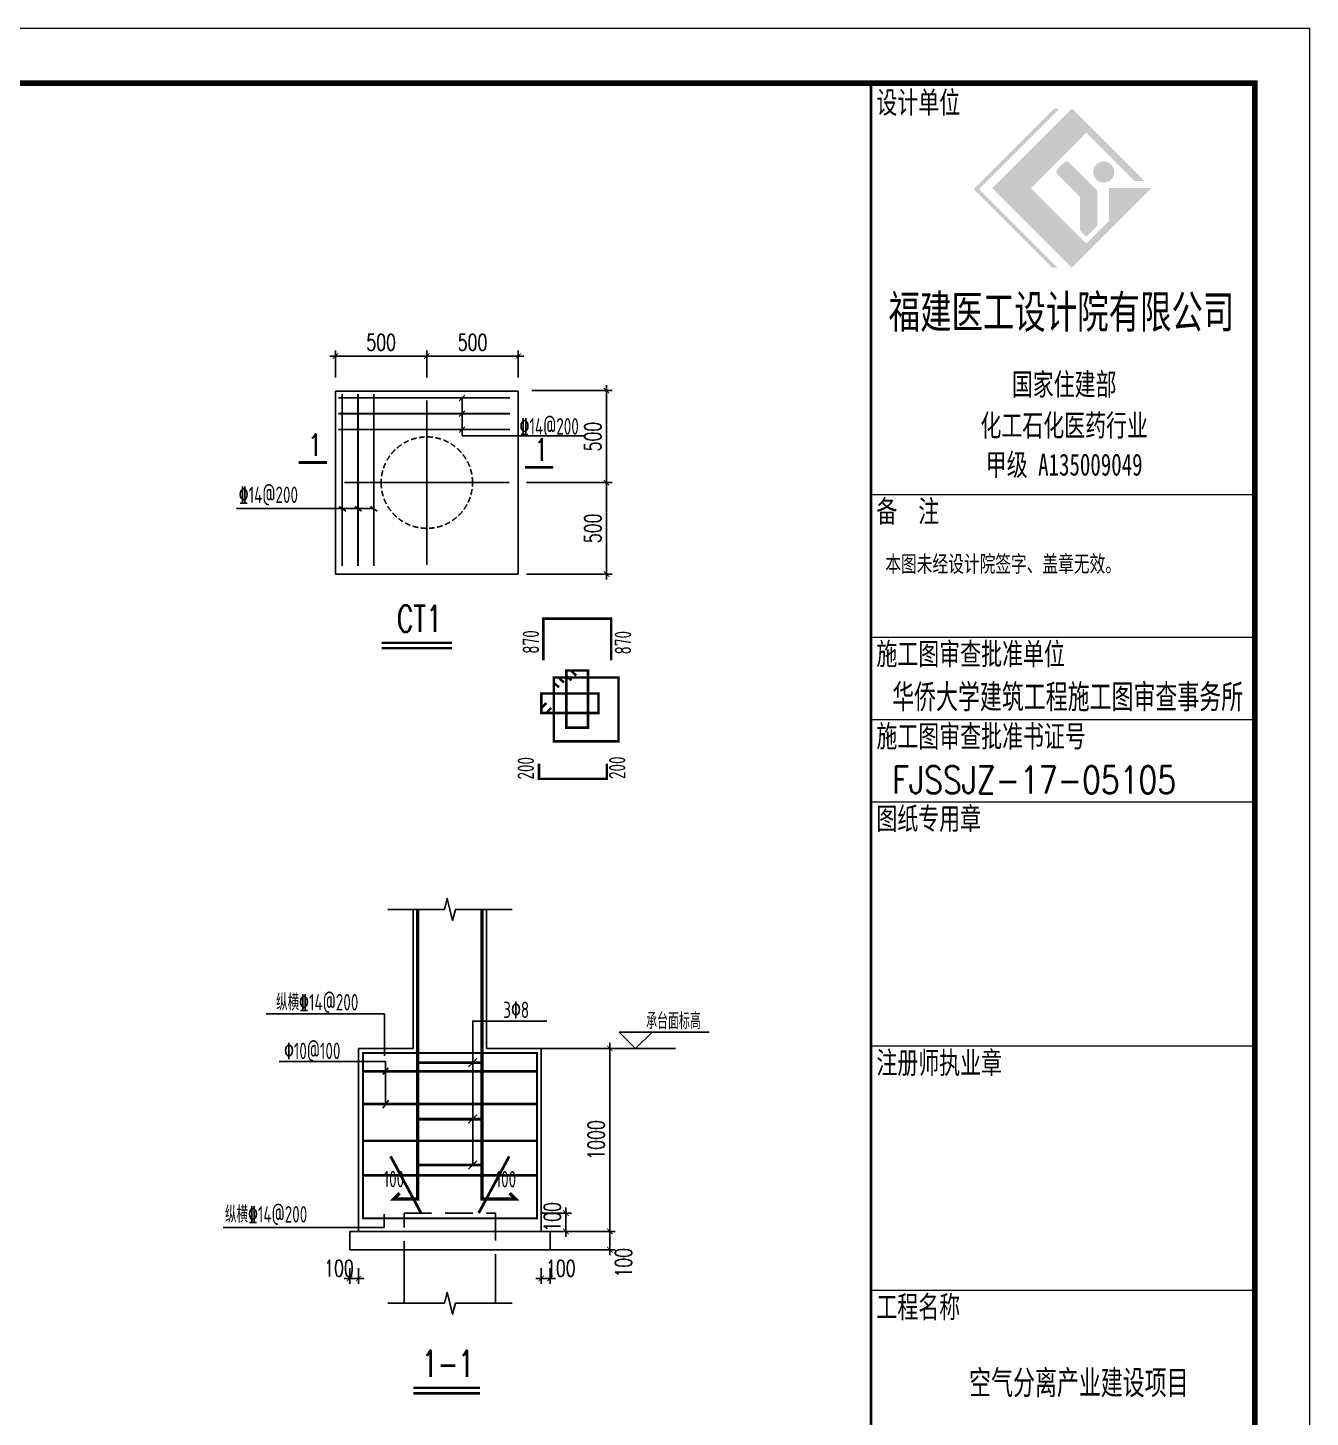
# Model space of a CAD drawing. Extents: x 959592 to 1105020, y -295412 to 379724.
# Drawn here: x 1004002 to 1027385, y 141287 to 166608 of the extents above; entities that cross this region are included whole.
import ezdxf
from ezdxf.enums import TextEntityAlignment as Align

# ---------------------------------------------------------------- set-up
doc = ezdxf.new("R2010")
doc.units = 0
doc.header["$LTSCALE"] = 1000
doc.header["$MEASUREMENT"] = 0
doc.linetypes.add('DASH', pattern=[0.35, 0.25, -0.1])
doc.linetypes.add('DASHED', pattern=[0.75, 0.5, -0.25])
doc.layers.get('0').update_dxf_attribs({"linetype": 'CONTINUOUS'})
doc.layers.get('Defpoints').update_dxf_attribs({"linetype": 'CONTINUOUS', "lineweight": 5})
for name, color, linetype in [('6', 1, 'CONTINUOUS'), ('ADIM', 3, 'CONTINUOUS'), ('AXIS', 3, 'CONTINUOUS'), ('BASE', 7, 'CONTINUOUS'), ('COLU', 7, 'CONTINUOUS'), ('DIMENSION', 3, 'CONTINUOUS'), ('PILE_DASH', 9, 'DASHED'), ('PILE_DE', 7, 'CONTINUOUS'), ('PILE_DE_DASH', 9, 'DASHED'), ('REIN', 1, 'CONTINUOUS'), ('TEXT', 7, 'CONTINUOUS'), ('THICK', 6, 'CONTINUOUS'), ('THIN', 7, 'CONTINUOUS')]:
    doc.layers.add(name, color=color, linetype=linetype)
for name, color, linetype, lineweight in [('DIM', 3, 'CONTINUOUS', 5), ('FRAME', 3, 'CONTINUOUS', 5), ('PUB_TEXT', 7, 'CONTINUOUS', 5)]:
    doc.layers.add(name, color=color, linetype=linetype, lineweight=lineweight)
doc.styles.add('_HZTXT', font='TXT', dxfattribs={"width": 0.8, "bigfont": 'HZTXT'})
doc.styles.add('DXFS', font='txt.shx', dxfattribs={"width": 0.65, "bigfont": 'dxfs.shx'})
doc.styles.add('FRAME', font='simhei.ttf', dxfattribs={"width": 0.7})
doc.styles.add('HT', font='txt.shx', dxfattribs={"bigfont": 'dxfs.shx'})
doc.styles.add('TSSD_Dimension', font='TXT.shx', dxfattribs={"width": 0.7, "bigfont": 'hztxt.shx'})
doc.styles.add('TSSD_LABEL', font='tssdeng.shx', dxfattribs={"width": 0.7, "bigfont": 'tssdchn.shx'})
doc.styles.add('TSSD_REIN', font='Tssdeng.shx', dxfattribs={"width": 0.7, "bigfont": 'hztxt.shx'})
doc.styles.add('黑体', font='simhei.ttf', dxfattribs={"width": 0.7})
doc.dimstyles.new('TSSD_100_100', dxfattribs={"dimtxt": 300, "dimasz": 100, "dimexe": 100, "dimexo": 250, "dimgap": 100, "dimtad": 1, "dimdec": 0, "dimzin": 0, "dimdsep": 46, "dimtxsty": 'TSSD_Dimension', "dimblk": 'ARCHTICK', "dimcen": 0, "dimdle": 100, "dimclrt": 3, "dimadec": 0, "dimazin": 0, "dimtfac": 1, "dimtdec": 0, "dimtix": 1, "dimtmove": 2, "dimatfit": 3, "dimfxl": 1, "dimtolj": 1, "dimtzin": 0, "dimarcsym": 0})
doc.dimstyles.new('TSSD_30_100', dxfattribs={"dimtxt": 300, "dimasz": 100, "dimexe": 100, "dimexo": 250, "dimgap": 100, "dimtad": 1, "dimdec": 0, "dimlfac": 0.3, "dimzin": 0, "dimdsep": 46, "dimtxsty": 'TSSD_Dimension', "dimblk": 'ARCHTICK', "dimcen": 0, "dimdle": 100, "dimclrt": 7, "dimadec": 0, "dimazin": 0, "dimtfac": 1, "dimtdec": 0, "dimtix": 1, "dimtmove": 2, "dimatfit": 3, "dimfxl": 1, "dimtolj": 1, "dimtzin": 0, "dimarcsym": 0})

# ---------------------------------------------------------------- blocks, each defined once
blk = doc.blocks.new('_ARCHTICK')
at = {"color": 0, "linetype": 'ByBlock', "const_width": 0.15}
blk.add_lwpolyline([(-0.5, -0.5), (0.5, 0.5)], dxfattribs=at)
blk = doc.blocks.new('*D9')
at = {"layer": 'ADIM', "color": 0, "lineweight": -2, "transparency": 16777216}
for p, q in [((160811.037055, 33995.678983), (160811.037055, 33707.555119)), ((160971.037055, 33995.678983), (160971.037055, 33707.555119)), ((160811.037055, 33807.555119), (160711.037055, 33807.555119)), ((160971.037055, 33807.555119), (160811.037055, 33807.555119)), ((160971.037055, 33807.555119), (161071.037055, 33807.555119))]:
    blk.add_line(p, q, dxfattribs=at)
at = {"layer": 'Defpoints', "color": 0, "transparency": 16777216}
for p in [(160811.037055, 34245.678983), (160971.037055, 34245.678983), (160811.037055, 33807.555119)]:
    blk.add_point(p, dxfattribs=at)
at = {"layer": 'ADIM', "color": 0, "lineweight": -2, "transparency": 16777216, "xscale": 100, "yscale": 100, "zscale": 100}
blk.add_blockref('_ARCHTICK', (160811.037055, 33807.555119), dxfattribs=at)
at = {"layer": 'ADIM', "color": 0, "lineweight": -2, "transparency": 16777216, "xscale": 100, "yscale": 100, "zscale": 100, "rotation": 180}
blk.add_blockref('_ARCHTICK', (160971.037055, 33807.555119), dxfattribs=at)
at = {"layer": 'ADIM', "color": 3, "transparency": 16777216, "insert": (161166.799243, 33993.955119), "char_height": 300, "attachment_point": 5, "style": 'TSSD_Dimension'}
blk.add_mtext('\\A1;100', dxfattribs=at)
blk = doc.blocks.new('_reinbk')
blk.add_line((0, 0), (0, 0))
blk = doc.blocks.new('*D10')
at = {"layer": 'Defpoints', "color": 0, "transparency": 16777216}
for p in [(160561.037055, 34665.389634), (162061.037055, 34665.389634), (160561.037055, 34332.056301)]:
    blk.add_point(p, dxfattribs=at)
at = {"layer": 'DIM', "color": 0, "lineweight": -2, "transparency": 16777216}
for p, q in [((162061.037055, 34232.056301), (162061.037055, 34765.389634)), ((160811.037055, 34665.389634), (162161.037055, 34665.389634)), ((160811.037055, 34332.056301), (162161.037055, 34332.056301))]:
    blk.add_line(p, q, dxfattribs=at)
at = {"layer": 'DIM', "color": 0, "lineweight": -2, "transparency": 16777216, "xscale": 100, "yscale": 100, "zscale": 100}
for p, rotation in [((162061.037055, 34665.389634), 90), ((162061.037055, 34332.056301), 270)]:
    blk.add_blockref('_ARCHTICK', p, dxfattribs=dict(at, rotation=rotation))
at = {"layer": 'DIM', "color": 7, "transparency": 16777216, "insert": (162311.037055, 34093.419937), "char_height": 300, "attachment_point": 5, "rotation": 90, "style": 'TSSD_Dimension'}
blk.add_mtext('\\A1;100', dxfattribs=at)
blk = doc.blocks.new('*D11')
at = {"layer": 'Defpoints', "color": 0, "transparency": 16777216}
for p in [(160561.037055, 37998.722968), (162061.037055, 37998.722968), (160561.037055, 34665.389634)]:
    blk.add_point(p, dxfattribs=at)
at = {"layer": 'DIM', "color": 0, "lineweight": -2, "transparency": 16777216}
for p, q in [((160811.037055, 37998.722968), (162161.037055, 37998.722968)), ((162061.037055, 34565.389634), (162061.037055, 38098.722968)), ((160811.037055, 34665.389634), (162161.037055, 34665.389634))]:
    blk.add_line(p, q, dxfattribs=at)
at = {"layer": 'DIM', "color": 0, "lineweight": -2, "transparency": 16777216, "xscale": 100, "yscale": 100, "zscale": 100}
for p, rotation in [((162061.037055, 37998.722968), 90), ((162061.037055, 34665.389634), 270)]:
    blk.add_blockref('_ARCHTICK', p, dxfattribs=dict(at, rotation=rotation))
at = {"layer": 'DIM', "color": 7, "transparency": 16777216, "insert": (161811.037055, 36332.056301), "char_height": 300, "attachment_point": 5, "rotation": 90, "style": 'TSSD_Dimension'}
blk.add_mtext('\\A1;1000', dxfattribs=at)
blk = doc.blocks.new('*D12')
at = {"layer": 'Defpoints', "color": 0, "transparency": 16777216}
for p in [(160561.037055, 34998.722968), (161261.037055, 34998.722968), (160561.037055, 34665.389634)]:
    blk.add_point(p, dxfattribs=at)
at = {"layer": 'DIM', "color": 0, "lineweight": -2, "transparency": 16777216}
for p, q in [((160811.037055, 34998.722968), (161361.037055, 34998.722968)), ((161261.037055, 34565.389634), (161261.037055, 35098.722968)), ((160811.037055, 34665.389634), (161361.037055, 34665.389634))]:
    blk.add_line(p, q, dxfattribs=at)
at = {"layer": 'DIM', "color": 0, "lineweight": -2, "transparency": 16777216, "xscale": 100, "yscale": 100, "zscale": 100}
for p, rotation in [((161261.037055, 34998.722968), 90), ((161261.037055, 34665.389634), 270)]:
    blk.add_blockref('_ARCHTICK', p, dxfattribs=dict(at, rotation=rotation))
at = {"layer": 'DIM', "color": 7, "transparency": 16777216, "insert": (161011.037055, 34929.295613), "char_height": 300, "attachment_point": 5, "rotation": 90, "style": 'TSSD_Dimension'}
blk.add_mtext('\\A1;100', dxfattribs=at)
blk = doc.blocks.new('*D13')
at = {"layer": 'ADIM', "color": 0, "lineweight": -2, "transparency": 16777216}
for p, q in [((157318.037055, 33995.678983), (157318.037055, 33707.555119)), ((157478.037055, 33995.678983), (157478.037055, 33707.555119)), ((157318.037055, 33807.555119), (157218.037055, 33807.555119)), ((157318.037055, 33807.555119), (157478.037055, 33807.555119)), ((157478.037055, 33807.555119), (157578.037055, 33807.555119))]:
    blk.add_line(p, q, dxfattribs=at)
at = {"layer": 'Defpoints', "color": 0, "transparency": 16777216}
for p in [(157318.037055, 34245.678983), (157478.037055, 34245.678983), (157478.037055, 33807.555119)]:
    blk.add_point(p, dxfattribs=at)
at = {"layer": 'ADIM', "color": 0, "lineweight": -2, "transparency": 16777216, "xscale": 100, "yscale": 100, "zscale": 100}
blk.add_blockref('_ARCHTICK', (157318.037055, 33807.555119), dxfattribs=at)
at = {"layer": 'ADIM', "color": 0, "lineweight": -2, "transparency": 16777216, "xscale": 100, "yscale": 100, "zscale": 100, "rotation": 180}
blk.add_blockref('_ARCHTICK', (157478.037055, 33807.555119), dxfattribs=at)
at = {"layer": 'ADIM', "color": 3, "transparency": 16777216, "insert": (157122.274868, 33993.955119), "char_height": 300, "attachment_point": 5, "style": 'TSSD_Dimension'}
blk.add_mtext('\\A1;100', dxfattribs=at)
blk = doc.blocks.new('*D14')
at = {"layer": 'Defpoints', "color": 0, "transparency": 16777216}
for p in [(158724.363402, 50618.204203), (157057.863402, 49977.188374), (158724.363402, 49977.188374)]:
    blk.add_point(p, dxfattribs=at)
at = {"layer": 'DIM', "color": 0, "lineweight": -2, "transparency": 16777216}
for p, q in [((157057.863402, 50227.188374), (157057.863402, 50718.204203)), ((158724.363402, 50227.188374), (158724.363402, 50718.204203)), ((156957.863402, 50618.204203), (158824.363402, 50618.204203))]:
    blk.add_line(p, q, dxfattribs=at)
at = {"layer": 'DIM', "color": 0, "lineweight": -2, "transparency": 16777216, "xscale": 100, "yscale": 100, "zscale": 100, "rotation": 180}
blk.add_blockref('_ARCHTICK', (157057.863402, 50618.204203), dxfattribs=at)
at = {"layer": 'DIM', "color": 0, "lineweight": -2, "transparency": 16777216, "xscale": 100, "yscale": 100, "zscale": 100}
blk.add_blockref('_ARCHTICK', (158724.363402, 50618.204203), dxfattribs=at)
at = {"layer": 'DIM', "color": 7, "transparency": 16777216, "insert": (157891.113402, 50868.204203), "char_height": 300, "attachment_point": 5, "style": 'TSSD_Dimension'}
blk.add_mtext('\\A1;500', dxfattribs=at)
blk = doc.blocks.new('*D15')
at = {"layer": 'Defpoints', "color": 0, "transparency": 16777216}
for p in [(160390.863402, 50618.204203), (158724.363402, 49977.188374), (160390.863402, 49977.188374)]:
    blk.add_point(p, dxfattribs=at)
at = {"layer": 'DIM', "color": 0, "lineweight": -2, "transparency": 16777216}
for p, q in [((158724.363402, 50227.188374), (158724.363402, 50718.204203)), ((160390.863402, 50227.188374), (160390.863402, 50718.204203)), ((158624.363402, 50618.204203), (160490.863402, 50618.204203))]:
    blk.add_line(p, q, dxfattribs=at)
at = {"layer": 'DIM', "color": 0, "lineweight": -2, "transparency": 16777216, "xscale": 100, "yscale": 100, "zscale": 100, "rotation": 180}
blk.add_blockref('_ARCHTICK', (158724.363402, 50618.204203), dxfattribs=at)
at = {"layer": 'DIM', "color": 0, "lineweight": -2, "transparency": 16777216, "xscale": 100, "yscale": 100, "zscale": 100}
blk.add_blockref('_ARCHTICK', (160390.863402, 50618.204203), dxfattribs=at)
at = {"layer": 'DIM', "color": 7, "transparency": 16777216, "insert": (159557.613402, 50868.204203), "char_height": 300, "attachment_point": 5, "style": 'TSSD_Dimension'}
blk.add_mtext('\\A1;500', dxfattribs=at)
blk = doc.blocks.new('*D16')
at = {"layer": 'Defpoints', "color": 0, "transparency": 16777216}
for p in [(160289.362004, 48310.688374), (162000.421603, 48310.688374), (160289.362004, 46644.188374)]:
    blk.add_point(p, dxfattribs=at)
at = {"layer": 'DIM', "color": 0, "lineweight": -2, "transparency": 16777216}
for p, q in [((162000.421603, 46544.188374), (162000.421603, 48410.688374)), ((160539.362004, 48310.688374), (162100.421603, 48310.688374)), ((160539.362004, 46644.188374), (162100.421603, 46644.188374))]:
    blk.add_line(p, q, dxfattribs=at)
at = {"layer": 'DIM', "color": 0, "lineweight": -2, "transparency": 16777216, "xscale": 100, "yscale": 100, "zscale": 100}
for p, rotation in [((162000.421603, 48310.688374), 90), ((162000.421603, 46644.188374), 270)]:
    blk.add_blockref('_ARCHTICK', p, dxfattribs=dict(at, rotation=rotation))
at = {"layer": 'DIM', "color": 7, "transparency": 16777216, "insert": (161750.421603, 47477.438374), "char_height": 300, "attachment_point": 5, "rotation": 90, "style": 'TSSD_Dimension'}
blk.add_mtext('\\A1;500', dxfattribs=at)
blk = doc.blocks.new('*D17')
at = {"layer": 'Defpoints', "color": 0, "transparency": 16777216}
for p in [(160390.863402, 49987.75298), (162000.421603, 49987.75298), (160289.362004, 48310.688374)]:
    blk.add_point(p, dxfattribs=at)
at = {"layer": 'DIM', "color": 0, "lineweight": -2, "transparency": 16777216}
for p, q in [((160640.863402, 49987.75298), (162100.421603, 49987.75298)), ((162000.421603, 48210.688374), (162000.421603, 50087.75298)), ((160539.362004, 48310.688374), (162100.421603, 48310.688374))]:
    blk.add_line(p, q, dxfattribs=at)
at = {"layer": 'DIM', "color": 0, "lineweight": -2, "transparency": 16777216, "xscale": 100, "yscale": 100, "zscale": 100}
for p, rotation in [((162000.421603, 49987.75298), 90), ((162000.421603, 48310.688374), 270)]:
    blk.add_blockref('_ARCHTICK', p, dxfattribs=dict(at, rotation=rotation))
at = {"layer": 'DIM', "color": 7, "transparency": 16777216, "insert": (161750.421603, 49149.220677), "char_height": 300, "attachment_point": 5, "rotation": 90, "style": 'TSSD_Dimension'}
blk.add_mtext('\\A1;500', dxfattribs=at)
blk = doc.blocks.new('*D293')
at = {"layer": 'Defpoints', "color": 0, "transparency": 16777216}
for p in [(1013114.94877, 144673.714988), (1014614.94877, 144673.714988), (1013114.94877, 144340.381654)]:
    blk.add_point(p, dxfattribs=at)
at = {"layer": 'DIM', "color": 0, "lineweight": -2, "transparency": 16777216}
for p, q in [((1013364.94877, 144673.714988), (1014714.94877, 144673.714988)), ((1014614.94877, 144240.381654), (1014614.94877, 144773.714988)), ((1013364.94877, 144340.381654), (1014714.94877, 144340.381654))]:
    blk.add_line(p, q, dxfattribs=at)
at = {"layer": 'DIM', "color": 0, "lineweight": -2, "transparency": 16777216, "xscale": 100, "yscale": 100, "zscale": 100}
for p, rotation in [((1014614.94877, 144673.714988), 90), ((1014614.94877, 144340.381654), 270)]:
    blk.add_blockref('_ARCHTICK', p, dxfattribs=dict(at, rotation=rotation))
at = {"layer": 'DIM', "color": 7, "transparency": 16777216, "insert": (1014864.94877, 144101.745291), "char_height": 300, "attachment_point": 5, "rotation": 90, "style": 'TSSD_Dimension'}
blk.add_mtext('\\A1;100', dxfattribs=at)
blk = doc.blocks.new('*D294')
at = {"layer": 'Defpoints', "color": 0, "transparency": 16777216}
for p in [(1013114.94877, 148007.048321), (1014614.94877, 148007.048321), (1013114.94877, 144673.714988)]:
    blk.add_point(p, dxfattribs=at)
at = {"layer": 'DIM', "color": 0, "lineweight": -2, "transparency": 16777216}
for p, q in [((1013364.94877, 148007.048321), (1014714.94877, 148007.048321)), ((1014614.94877, 144573.714988), (1014614.94877, 148107.048321)), ((1013364.94877, 144673.714988), (1014714.94877, 144673.714988))]:
    blk.add_line(p, q, dxfattribs=at)
at = {"layer": 'DIM', "color": 0, "lineweight": -2, "transparency": 16777216, "xscale": 100, "yscale": 100, "zscale": 100}
for p, rotation in [((1014614.94877, 148007.048321), 90), ((1014614.94877, 144673.714988), 270)]:
    blk.add_blockref('_ARCHTICK', p, dxfattribs=dict(at, rotation=rotation))
at = {"layer": 'DIM', "color": 7, "transparency": 16777216, "insert": (1014364.94877, 146340.381654), "char_height": 300, "attachment_point": 5, "rotation": 90, "style": 'TSSD_Dimension'}
blk.add_mtext('\\A1;1000', dxfattribs=at)
blk = doc.blocks.new('*D295')
at = {"layer": 'Defpoints', "color": 0, "transparency": 16777216}
for p in [(1013114.94877, 145007.048321), (1013814.94877, 145007.048321), (1013114.94877, 144673.714988)]:
    blk.add_point(p, dxfattribs=at)
at = {"layer": 'DIM', "color": 0, "lineweight": -2, "transparency": 16777216}
for p, q in [((1013814.94877, 144573.714988), (1013814.94877, 145107.048321)), ((1013364.94877, 145007.048321), (1013914.94877, 145007.048321)), ((1013364.94877, 144673.714988), (1013914.94877, 144673.714988))]:
    blk.add_line(p, q, dxfattribs=at)
at = {"layer": 'DIM', "color": 0, "lineweight": -2, "transparency": 16777216, "xscale": 100, "yscale": 100, "zscale": 100}
for p, rotation in [((1013814.94877, 145007.048321), 90), ((1013814.94877, 144673.714988), 270)]:
    blk.add_blockref('_ARCHTICK', p, dxfattribs=dict(at, rotation=rotation))
at = {"layer": 'DIM', "color": 7, "transparency": 16777216, "insert": (1013564.94877, 144937.620966), "char_height": 300, "attachment_point": 5, "rotation": 90, "style": 'TSSD_Dimension'}
blk.add_mtext('\\A1;100', dxfattribs=at)
blk = doc.blocks.new('*D296')
at = {"layer": 'Defpoints', "color": 0, "transparency": 16777216}
for p in [(1011278.275116, 160626.529557), (1009611.775116, 159985.513727), (1011278.275116, 159985.513727)]:
    blk.add_point(p, dxfattribs=at)
at = {"layer": 'DIM', "color": 0, "lineweight": -2, "transparency": 16777216}
for p, q in [((1009511.775116, 160626.529557), (1011378.275116, 160626.529557)), ((1009611.775116, 160235.513727), (1009611.775116, 160726.529557)), ((1011278.275116, 160235.513727), (1011278.275116, 160726.529557))]:
    blk.add_line(p, q, dxfattribs=at)
at = {"layer": 'DIM', "color": 0, "lineweight": -2, "transparency": 16777216, "xscale": 100, "yscale": 100, "zscale": 100, "rotation": 180}
blk.add_blockref('_ARCHTICK', (1009611.775116, 160626.529557), dxfattribs=at)
at = {"layer": 'DIM', "color": 0, "lineweight": -2, "transparency": 16777216, "xscale": 100, "yscale": 100, "zscale": 100}
blk.add_blockref('_ARCHTICK', (1011278.275116, 160626.529557), dxfattribs=at)
at = {"layer": 'DIM', "color": 7, "transparency": 16777216, "insert": (1010445.025116, 160876.529557), "char_height": 300, "attachment_point": 5, "style": 'TSSD_Dimension'}
blk.add_mtext('\\A1;500', dxfattribs=at)
blk = doc.blocks.new('*D297')
at = {"layer": 'Defpoints', "color": 0, "transparency": 16777216}
for p in [(1012944.775116, 160626.529557), (1011278.275116, 159985.513727), (1012944.775116, 159985.513727)]:
    blk.add_point(p, dxfattribs=at)
at = {"layer": 'DIM', "color": 0, "lineweight": -2, "transparency": 16777216}
for p, q in [((1011178.275116, 160626.529557), (1013044.775116, 160626.529557)), ((1011278.275116, 160235.513727), (1011278.275116, 160726.529557)), ((1012944.775116, 160235.513727), (1012944.775116, 160726.529557))]:
    blk.add_line(p, q, dxfattribs=at)
at = {"layer": 'DIM', "color": 0, "lineweight": -2, "transparency": 16777216, "xscale": 100, "yscale": 100, "zscale": 100, "rotation": 180}
blk.add_blockref('_ARCHTICK', (1011278.275116, 160626.529557), dxfattribs=at)
at = {"layer": 'DIM', "color": 0, "lineweight": -2, "transparency": 16777216, "xscale": 100, "yscale": 100, "zscale": 100}
blk.add_blockref('_ARCHTICK', (1012944.775116, 160626.529557), dxfattribs=at)
at = {"layer": 'DIM', "color": 7, "transparency": 16777216, "insert": (1012111.525116, 160876.529557), "char_height": 300, "attachment_point": 5, "style": 'TSSD_Dimension'}
blk.add_mtext('\\A1;500', dxfattribs=at)
blk = doc.blocks.new('*D298')
at = {"layer": 'Defpoints', "color": 0, "transparency": 16777216}
for p in [(1012843.273719, 158319.013727), (1014554.333317, 158319.013727), (1012843.273719, 156652.513727)]:
    blk.add_point(p, dxfattribs=at)
at = {"layer": 'DIM', "color": 0, "lineweight": -2, "transparency": 16777216}
for p, q in [((1013093.273719, 158319.013727), (1014654.333317, 158319.013727)), ((1014554.333317, 156552.513727), (1014554.333317, 158419.013727)), ((1013093.273719, 156652.513727), (1014654.333317, 156652.513727))]:
    blk.add_line(p, q, dxfattribs=at)
at = {"layer": 'DIM', "color": 0, "lineweight": -2, "transparency": 16777216, "xscale": 100, "yscale": 100, "zscale": 100}
for p, rotation in [((1014554.333317, 158319.013727), 90), ((1014554.333317, 156652.513727), 270)]:
    blk.add_blockref('_ARCHTICK', p, dxfattribs=dict(at, rotation=rotation))
at = {"layer": 'DIM', "color": 7, "transparency": 16777216, "insert": (1014304.333317, 157485.763727), "char_height": 300, "attachment_point": 5, "rotation": 90, "style": 'TSSD_Dimension'}
blk.add_mtext('\\A1;500', dxfattribs=at)
blk = doc.blocks.new('*D299')
at = {"layer": 'Defpoints', "color": 0, "transparency": 16777216}
for p in [(1012944.775116, 159996.078334), (1014554.333317, 159996.078334), (1012843.273719, 158319.013727)]:
    blk.add_point(p, dxfattribs=at)
at = {"layer": 'DIM', "color": 0, "lineweight": -2, "transparency": 16777216}
for p, q in [((1014554.333317, 158219.013727), (1014554.333317, 160096.078334)), ((1013194.775116, 159996.078334), (1014654.333317, 159996.078334)), ((1013093.273719, 158319.013727), (1014654.333317, 158319.013727))]:
    blk.add_line(p, q, dxfattribs=at)
at = {"layer": 'DIM', "color": 0, "lineweight": -2, "transparency": 16777216, "xscale": 100, "yscale": 100, "zscale": 100}
for p, rotation in [((1014554.333317, 159996.078334), 90), ((1014554.333317, 158319.013727), 270)]:
    blk.add_blockref('_ARCHTICK', p, dxfattribs=dict(at, rotation=rotation))
at = {"layer": 'DIM', "color": 7, "transparency": 16777216, "insert": (1014304.333317, 159157.54603), "char_height": 300, "attachment_point": 5, "rotation": 90, "style": 'TSSD_Dimension'}
blk.add_mtext('\\A1;500', dxfattribs=at)
blk = doc.blocks.new('*D121')
at = {"layer": 'Defpoints', "color": 0, "transparency": 16777216}
for p in [(1013114.94877, 144673.714988), (1014614.94877, 144673.714988), (1013114.94877, 144340.381654)]:
    blk.add_point(p, dxfattribs=at)
at = {"layer": 'DIM', "color": 0, "lineweight": -2, "transparency": 16777216}
for p, q in [((1013364.94877, 144673.714988), (1014714.94877, 144673.714988)), ((1014614.94877, 144240.381654), (1014614.94877, 144773.714988)), ((1013364.94877, 144340.381654), (1014714.94877, 144340.381654))]:
    blk.add_line(p, q, dxfattribs=at)
at = {"layer": 'DIM', "color": 0, "lineweight": -2, "transparency": 16777216, "xscale": 100, "yscale": 100, "zscale": 100}
for p, rotation in [((1014614.94877, 144673.714988), 90), ((1014614.94877, 144340.381654), 270)]:
    blk.add_blockref('_ARCHTICK', p, dxfattribs=dict(at, rotation=rotation))
at = {"layer": 'DIM', "color": 7, "transparency": 16777216, "insert": (1014864.94877, 144101.745291), "char_height": 300, "attachment_point": 5, "rotation": 90, "style": 'TSSD_Dimension'}
blk.add_mtext('\\A1;100', dxfattribs=at)
blk = doc.blocks.new('*D122')
at = {"layer": 'Defpoints', "color": 0, "transparency": 16777216}
for p in [(1013114.94877, 148007.048321), (1014614.94877, 148007.048321), (1013114.94877, 144673.714988)]:
    blk.add_point(p, dxfattribs=at)
at = {"layer": 'DIM', "color": 0, "lineweight": -2, "transparency": 16777216}
for p, q in [((1013364.94877, 148007.048321), (1014714.94877, 148007.048321)), ((1014614.94877, 144573.714988), (1014614.94877, 148107.048321)), ((1013364.94877, 144673.714988), (1014714.94877, 144673.714988))]:
    blk.add_line(p, q, dxfattribs=at)
at = {"layer": 'DIM', "color": 0, "lineweight": -2, "transparency": 16777216, "xscale": 100, "yscale": 100, "zscale": 100}
for p, rotation in [((1014614.94877, 148007.048321), 90), ((1014614.94877, 144673.714988), 270)]:
    blk.add_blockref('_ARCHTICK', p, dxfattribs=dict(at, rotation=rotation))
at = {"layer": 'DIM', "color": 7, "transparency": 16777216, "insert": (1014364.94877, 146340.381654), "char_height": 300, "attachment_point": 5, "rotation": 90, "style": 'TSSD_Dimension'}
blk.add_mtext('\\A1;1000', dxfattribs=at)
blk = doc.blocks.new('*D123')
at = {"layer": 'Defpoints', "color": 0, "transparency": 16777216}
for p in [(1013114.94877, 145007.048321), (1013814.94877, 145007.048321), (1013114.94877, 144673.714988)]:
    blk.add_point(p, dxfattribs=at)
at = {"layer": 'DIM', "color": 0, "lineweight": -2, "transparency": 16777216}
for p, q in [((1013814.94877, 144573.714988), (1013814.94877, 145107.048321)), ((1013364.94877, 145007.048321), (1013914.94877, 145007.048321)), ((1013364.94877, 144673.714988), (1013914.94877, 144673.714988))]:
    blk.add_line(p, q, dxfattribs=at)
at = {"layer": 'DIM', "color": 0, "lineweight": -2, "transparency": 16777216, "xscale": 100, "yscale": 100, "zscale": 100}
for p, rotation in [((1013814.94877, 145007.048321), 90), ((1013814.94877, 144673.714988), 270)]:
    blk.add_blockref('_ARCHTICK', p, dxfattribs=dict(at, rotation=rotation))
at = {"layer": 'DIM', "color": 7, "transparency": 16777216, "insert": (1013564.94877, 144937.620966), "char_height": 300, "attachment_point": 5, "rotation": 90, "style": 'TSSD_Dimension'}
blk.add_mtext('\\A1;100', dxfattribs=at)
blk = doc.blocks.new('*D124')
at = {"layer": 'Defpoints', "color": 0, "transparency": 16777216}
for p in [(1011278.275116, 160626.529557), (1009611.775116, 159985.513727), (1011278.275116, 159985.513727)]:
    blk.add_point(p, dxfattribs=at)
at = {"layer": 'DIM', "color": 0, "lineweight": -2, "transparency": 16777216}
for p, q in [((1009511.775116, 160626.529557), (1011378.275116, 160626.529557)), ((1009611.775116, 160235.513727), (1009611.775116, 160726.529557)), ((1011278.275116, 160235.513727), (1011278.275116, 160726.529557))]:
    blk.add_line(p, q, dxfattribs=at)
at = {"layer": 'DIM', "color": 0, "lineweight": -2, "transparency": 16777216, "xscale": 100, "yscale": 100, "zscale": 100, "rotation": 180}
blk.add_blockref('_ARCHTICK', (1009611.775116, 160626.529557), dxfattribs=at)
at = {"layer": 'DIM', "color": 0, "lineweight": -2, "transparency": 16777216, "xscale": 100, "yscale": 100, "zscale": 100}
blk.add_blockref('_ARCHTICK', (1011278.275116, 160626.529557), dxfattribs=at)
at = {"layer": 'DIM', "color": 7, "transparency": 16777216, "insert": (1010445.025116, 160876.529557), "char_height": 300, "attachment_point": 5, "style": 'TSSD_Dimension'}
blk.add_mtext('\\A1;500', dxfattribs=at)
blk = doc.blocks.new('*D125')
at = {"layer": 'Defpoints', "color": 0, "transparency": 16777216}
for p in [(1012944.775116, 160626.529557), (1011278.275116, 159985.513727), (1012944.775116, 159985.513727)]:
    blk.add_point(p, dxfattribs=at)
at = {"layer": 'DIM', "color": 0, "lineweight": -2, "transparency": 16777216}
for p, q in [((1011178.275116, 160626.529557), (1013044.775116, 160626.529557)), ((1011278.275116, 160235.513727), (1011278.275116, 160726.529557)), ((1012944.775116, 160235.513727), (1012944.775116, 160726.529557))]:
    blk.add_line(p, q, dxfattribs=at)
at = {"layer": 'DIM', "color": 0, "lineweight": -2, "transparency": 16777216, "xscale": 100, "yscale": 100, "zscale": 100, "rotation": 180}
blk.add_blockref('_ARCHTICK', (1011278.275116, 160626.529557), dxfattribs=at)
at = {"layer": 'DIM', "color": 0, "lineweight": -2, "transparency": 16777216, "xscale": 100, "yscale": 100, "zscale": 100}
blk.add_blockref('_ARCHTICK', (1012944.775116, 160626.529557), dxfattribs=at)
at = {"layer": 'DIM', "color": 7, "transparency": 16777216, "insert": (1012111.525116, 160876.529557), "char_height": 300, "attachment_point": 5, "style": 'TSSD_Dimension'}
blk.add_mtext('\\A1;500', dxfattribs=at)
blk = doc.blocks.new('*D126')
at = {"layer": 'Defpoints', "color": 0, "transparency": 16777216}
for p in [(1012843.273719, 158319.013727), (1014554.333317, 158319.013727), (1012843.273719, 156652.513727)]:
    blk.add_point(p, dxfattribs=at)
at = {"layer": 'DIM', "color": 0, "lineweight": -2, "transparency": 16777216}
for p, q in [((1013093.273719, 158319.013727), (1014654.333317, 158319.013727)), ((1014554.333317, 156552.513727), (1014554.333317, 158419.013727)), ((1013093.273719, 156652.513727), (1014654.333317, 156652.513727))]:
    blk.add_line(p, q, dxfattribs=at)
at = {"layer": 'DIM', "color": 0, "lineweight": -2, "transparency": 16777216, "xscale": 100, "yscale": 100, "zscale": 100}
for p, rotation in [((1014554.333317, 158319.013727), 90), ((1014554.333317, 156652.513727), 270)]:
    blk.add_blockref('_ARCHTICK', p, dxfattribs=dict(at, rotation=rotation))
at = {"layer": 'DIM', "color": 7, "transparency": 16777216, "insert": (1014304.333317, 157485.763727), "char_height": 300, "attachment_point": 5, "rotation": 90, "style": 'TSSD_Dimension'}
blk.add_mtext('\\A1;500', dxfattribs=at)
blk = doc.blocks.new('*D127')
at = {"layer": 'Defpoints', "color": 0, "transparency": 16777216}
for p in [(1012944.775116, 159996.078334), (1014554.333317, 159996.078334), (1012843.273719, 158319.013727)]:
    blk.add_point(p, dxfattribs=at)
at = {"layer": 'DIM', "color": 0, "lineweight": -2, "transparency": 16777216}
for p, q in [((1014554.333317, 158219.013727), (1014554.333317, 160096.078334)), ((1013194.775116, 159996.078334), (1014654.333317, 159996.078334)), ((1013093.273719, 158319.013727), (1014654.333317, 158319.013727))]:
    blk.add_line(p, q, dxfattribs=at)
at = {"layer": 'DIM', "color": 0, "lineweight": -2, "transparency": 16777216, "xscale": 100, "yscale": 100, "zscale": 100}
for p, rotation in [((1014554.333317, 159996.078334), 90), ((1014554.333317, 158319.013727), 270)]:
    blk.add_blockref('_ARCHTICK', p, dxfattribs=dict(at, rotation=rotation))
at = {"layer": 'DIM', "color": 7, "transparency": 16777216, "insert": (1014304.333317, 159157.54603), "char_height": 300, "attachment_point": 5, "rotation": 90, "style": 'TSSD_Dimension'}
blk.add_mtext('\\A1;500', dxfattribs=at)
blk = doc.blocks.new('BW-43091906', base_point=(-152259, 7688))
at = {"layer": 'FRAME'}
h = blk.add_hatch(color=256, dxfattribs=at)
h.paths.add_polyline_path([(-97941, 46776), (-96933, 47785), (-96051, 46904), (-95871, 46904), (-97194, 48226), (-98644, 46776), (-97194, 45326), (-95744, 46776), (-96520, 46776), (-96520, 46180), (-96933, 45767)], flags=0)
edge = h.paths.add_edge_path(flags=0)
edge.add_arc((-97115, 46588), 69.1, 0, 45, ccw=False)
edge.add_line((-97046, 46588), (-97046, 46005))
edge.add_line((-97046, 46005), (-96929, 45888))
edge.add_line((-96929, 45888), (-96731, 46087))
edge.add_line((-96731, 46087), (-96731, 46698))
edge.add_arc((-96800, 46698), 69.1, 360, 405)
edge.add_line((-96751, 46746), (-97245, 47240))
edge.add_arc((-97293, 47191), 69.1, 45, 135)
edge.add_line((-97342, 47240), (-97457, 47125))
edge.add_arc((-97408, 47076), 69.1, 135, 225)
edge.add_line((-97457, 47028), (-97066, 46637))
edge = h.paths.add_edge_path(flags=0)
edge.add_arc((-96614, 47069), 192, 360, 540)
edge.add_arc((-96614, 47069), 192, 180, 360)
h.paths.add_polyline_path([(-97553, 45326), (-97455, 45326), (-98887, 46757), (-97418, 48226), (-97515, 48226), (-98984, 46757)], flags=0)
for p, q in [((-93859, 41188), (-100859, 41188)), ((-93859, 38588), (-100859, 38588)), ((-93859, 37088), (-100859, 37088)), ((-93859, 35588), (-100859, 35588)), ((-93859, 31138), (-100859, 31138)), ((-93859, 26688), (-100859, 26688))]:
    blk.add_line(p, q, dxfattribs=at)
for points, const_width in [([(-152259, 49688), (-152259, 7688), (-92859, 7688), (-92859, 49688)], 20), ([(-149759, 48688), (-149759, 8688), (-93859, 8688), (-93859, 48688)], 100)]:
    blk.add_lwpolyline(points, close=True, dxfattribs=dict(at, const_width=const_width))
at = {"layer": 'FRAME', "const_width": 50}
blk.add_lwpolyline([(-100859, 48688), (-100859, 8688)], dxfattribs=at)
at = {"layer": 'FRAME'}
for s, insert, char_height, width, attachment_point, style in [('设计单位', (-100759, 48538), 400, 2368.14, 1, 'FRAME'), ('福建医工设计院有限公司', (-97384, 44489), 600, 9859.32, 5, 'FRAME'), ('国家住建部', (-97335, 43179), 400, 2944.75, 5, 'FRAME'), ('化工石化医药行业', (-97335, 42430), 400, 4781.36, 5, 'FRAME'), ('甲级 A135009049', (-97335, 41715), 400, 4439.66, 5, 'FRAME'), ('备  注', (-100759, 41088), 400, 1758.31, 1, 'FRAME'), ('本图未经设计院签字、盖章无效。', (-100596, 39745), 300, 6524.24, 7, '黑体'), ('施工图审查批准单位', (-100759, 38488), 400, 5412.54, 1, 'FRAME'), ('施工图审查批准书证号', (-100759, 36988), 400, 6008.14, 1, 'FRAME'), ('图纸专用章', (-100759, 35488), 400, 2928.14, 1, 'FRAME'), ('注册师执业章', (-100759, 31038), 400, 3554.58, 1, 'FRAME'), ('工程名称', (-100759, 26588), 400, 2368.14, 1, 'FRAME')]:
    blk.add_mtext(s, dxfattribs=dict(at, insert=insert, char_height=char_height, width=width, attachment_point=attachment_point, style=style))
blk = doc.blocks.new('BW-43173463', base_point=(31168.899037, 16388.83329))
at = {"layer": 'PUB_TEXT', "style": '_HZTXT', "width": 0.8}
for s, p in [('华侨大学建筑工程施工图审查事务所', (29736.451232, 44143.183116)), ('FJSSJZ-17-05105', (29736.451232, 42643.183116)), ('空气分离产业建设项目', (31140.55258, 31643.183116))]:
    blk.add_text(s, height=500, dxfattribs=at).set_placement(p)
blk = doc.blocks.new('BW-10225678', base_point=(155012.459499, 31715.406101))
for p, q in [((159315.986416, 49803.071441), (159417.809793, 49904.894818)), ((159366.898104, 49161.276246), (159366.898104, 49854.788374)), ((159315.986416, 49515.071441), (159417.809793, 49616.894818)), ((159315.986416, 49227.071441), (159417.809793, 49328.894818)), ((159366.898104, 49161.276246), (161616.81861, 49161.276246)), ((157128.39495, 47877.535562), (157249.932269, 47793.268472)), ((157410.438216, 47877.535562), (157531.975535, 47793.268472)), ((157698.438216, 47877.535562), (157819.975535, 47793.268472)), ((155251.066236, 47837.442855), (157756.263402, 47837.442855)), ((157950.829404, 38632.946589), (155791.874332, 38632.946589)), ((157950.829404, 37867.811378), (157950.829404, 38632.946589)), ((157478.037055, 37998.722968), (157478.037055, 34665.389634)), ((157478.037055, 37998.722968), (158477.857055, 37998.722968)), ((159811.217055, 37998.722968), (160811.037055, 37998.722968)), ((160811.037055, 37998.722968), (160811.037055, 34665.389634)), ((157971.189956, 37760.446877), (156032.705562, 37760.446877)), ((157971.189956, 37760.446877), (157971.189956, 36986.712752)), ((158020.301743, 37646.650425), (157922.078169, 37525.393881)), ((158023.638966, 37056.447874), (157919.634918, 36912.096929)), ((157948.525156, 34980.350905), (157948.525156, 34737.840734)), ((157948.525156, 34737.840734), (155012.459499, 34737.840734)), ((157318.037055, 34665.389634), (160971.037055, 34665.389634)), ((157318.037055, 34665.389634), (157318.037055, 34332.056301)), ((160971.037055, 34665.389634), (160971.037055, 34332.056301)), ((157318.037055, 34332.056301), (160971.037055, 34332.056301))]:
    blk.add_line(p, q)
at = {"const_width": 45}
for points in [[(160847.917889, 45074.515245), (160847.917889, 45832.8507), (162084.546653, 45832.8507), (162084.546653, 45074.515245)], [(161356.463207, 44882.023629), (161448.764765, 44794.638258)], [(161033.323825, 44668.294583), (161135.341429, 44580.90907)], [(161130.483504, 44755.679955), (161222.785062, 44668.294583)], [(161259.303528, 44794.638258), (161361.321132, 44707.252744)], [(160815.312144, 44202.864856), (160902.697515, 44295.166414)], [(160902.697515, 44105.705177), (160990.083029, 44207.722781)], [(160768.856055, 43192.147268), (160768.856055, 42913.588873), (162005.484819, 42913.588873), (162005.484819, 43192.147268)], [(157572.515187, 37581.792657), (160720.241349, 37581.792657)], [(157572.515187, 36986.712752), (160720.241349, 36986.712752)], [(157572.515187, 36316.712752), (160720.241349, 36316.712752)], [(157572.515187, 35686.712752), (160720.241349, 35686.712752)]]:
    blk.add_lwpolyline(points, dxfattribs=at)
for points, const_width in [([(161266.625951, 44886.116483), (161266.625951, 43844.507003), (161662.747849, 43844.507003), (161662.747849, 44886.116483)], 45), ([(161040.646248, 44759.772808), (161040.646248, 43597.396993), (162218.227977, 43597.396993), (162218.227977, 44759.772808)], 45), ([(160811.219291, 44113.027599), (161852.82877, 44113.027599), (161852.82877, 44467.906632), (160811.219291, 44467.906632)], 45), ([(157558.037055, 34905.389634), (160731.037055, 34905.389634), (160731.037055, 37918.722968), (157558.037055, 37918.722968)], 36)]:
    blk.add_lwpolyline(points, close=True, dxfattribs=dict(const_width=const_width))
at = {"layer": '6', "const_width": 32.4}
for points in [[(157180.263402, 49926.788374), (157180.263402, 46794.188374)], [(157468.263402, 49926.788374), (157468.263402, 46794.188374)], [(157756.263402, 49926.788374), (157756.263402, 46794.188374)], [(157108.263402, 49854.788374), (160240.863402, 49854.788374)], [(157108.263402, 49566.788374), (160240.863402, 49566.788374)], [(157108.263402, 49278.788374), (160240.863402, 49278.788374)]]:
    blk.add_lwpolyline(points, dxfattribs=at)
at = {"layer": 'AXIS'}
for p, q in [((158724.363402, 49810.538374), (158724.363402, 46810.838374)), ((160224.213402, 48310.688374), (157224.513402, 48310.688374))]:
    blk.add_line(p, q, dxfattribs=at)
at = {"layer": 'BASE'}
for p, q in [((157057.863402, 49977.188374), (157057.863402, 46644.188374)), ((160390.863402, 49977.188374), (157057.863402, 49977.188374)), ((157057.863402, 46644.188374), (157891.113402, 46644.188374)), ((157057.863402, 46644.188374), (160390.863402, 46644.188374))]:
    blk.add_line(p, q, dxfattribs=at)
at = {"layer": 'COLU', "const_width": 1.6667}
blk.add_lwpolyline([(158057.683402, 48977.368374), (158057.683402, 47644.008374), (159391.043402, 47644.008374), (159391.043402, 48977.368374)], close=True, dxfattribs=at)
at = {"layer": 'PILE_DASH', "ltscale": 0.2}
blk.add_lwpolyline([(159557.613402, 48310.688374, 1), (157891.113402, 48310.688374, 1)], format="xyb", close=True, dxfattribs=at)
at = {"layer": 'PILE_DE'}
for p, q in [((158311.287055, 33355.389634), (158311.287055, 33985.389634)), ((159977.953722, 33985.389634), (159977.953722, 33355.389634))]:
    blk.add_line(p, q, dxfattribs=at)
at = {"layer": 'PILE_DE_DASH'}
for p, q in [((158311.287055, 33985.389634), (158311.287055, 34998.722968)), ((158311.287055, 34998.722968), (159977.953722, 34998.722968)), ((159977.953722, 34998.722968), (159977.953722, 33985.389634))]:
    blk.add_line(p, q, dxfattribs=at)
at = {"layer": 'REIN'}
for points, const_width in [([(158228.310113, 35359.788985), (158122.244096, 35253.722968), (158557.857055, 35253.722968), (158557.857055, 40534.075172)], 60), ([(160234.460558, 35359.788985), (160340.526575, 35253.722968), (159731.383722, 35253.722968), (159731.383722, 40534.075172)], 60), ([(158557.857055, 37740.861902), (159731.383722, 37740.861902)], 50), ([(158557.857055, 36710.103421), (159731.383722, 36710.103421)], 50), ([(158557.857055, 35875.003224), (159731.383722, 35875.003224)], 50)]:
    blk.add_lwpolyline(points, dxfattribs=dict(at, const_width=const_width))
at = {"layer": 'REIN', "linetype": 'DASH', "const_width": 50}
for points in [[(158619.783719, 34998.722968), (158063.169504, 36032.979205)], [(159669.457058, 34998.722968), (160226.071273, 36032.979205)]]:
    blk.add_lwpolyline(points, dxfattribs=at)
at = {"layer": 'TEXT'}
for p, q in [((160390.863402, 46644.188374), (160390.863402, 49977.188374)), ((158477.857055, 40534.075172), (158477.857055, 37998.722968)), ((159811.217055, 40534.075172), (159811.217055, 37998.722968)), ((159484.743331, 37663.725698), (159634.196556, 37814.335752)), ((159484.743331, 36636.810113), (159634.196556, 36787.420167)), ((159484.743331, 35799.698197), (159634.196556, 35950.308251))]:
    blk.add_line(p, q, dxfattribs=at)
at = {"layer": 'TEXT', "color": 6, "const_width": 44.999999}
for points in [[(159183.940174, 45392.93657), (157900.245829, 45392.93657)], [(159183.940174, 45292.93657), (157900.245829, 45292.93657)], [(159693.866257, 31815.406101), (158478.061938, 31815.406101)], [(159693.866257, 31715.406101), (158478.061938, 31715.406101)]]:
    blk.add_lwpolyline(points, dxfattribs=at)
at = {"layer": 'TEXT'}
blk.add_lwpolyline([(159561.287055, 35875.003224), (159561.287055, 37933.722968), (159561.287055, 38498.722968), (160912.788453, 38498.722968)], dxfattribs=at)
at = {"layer": 'THICK', "const_width": 50}
for points in [[(156384.722612, 48677.188374), (156903.508043, 48677.188374)], [(160513.056499, 48589.89625), (161031.84193, 48589.89625)]]:
    blk.add_lwpolyline(points, dxfattribs=at)
at = {"layer": 'THIN'}
for p, q in [((162231.215519, 38298.722968), (163869.677058, 38298.722968)), ((162531.215519, 37998.722968), (162231.215519, 38298.722968)), ((162531.215519, 37998.722968), (162831.215519, 38298.722968)), ((163261.037055, 37998.722968), (162161.037055, 37998.722968))]:
    blk.add_line(p, q, dxfattribs=at)
for points in [[(158011.287055, 40534.075172), (159044.620389, 40534.075172), (159094.620389, 40734.075172), (159194.620389, 40334.075172), (159244.620389, 40534.075172), (160277.953722, 40534.075172)], [(158011.287055, 33355.389634), (159044.620389, 33355.389634), (159094.620389, 33555.389634), (159194.620389, 33155.389634), (159244.620389, 33355.389634), (160277.953722, 33355.389634)]]:
    blk.add_lwpolyline(points, dxfattribs=at)
at = {"layer": 'TEXT', "xscale": 100, "yscale": 100, "zscale": 100, "rotation": 270}
blk.add_blockref('_reinbk', (159561.287055, 35698.722968), dxfattribs=at)
at = {"style": 'TSSD_REIN', "width": 0.7}
for s, p in [('870', (160771.360947, 45192.247598)), ('870', (162450.924051, 45179.069608)), ('200', (162344.937634, 42909.235864)), ('200', (160678.106073, 42899.235864))]:
    blk.add_text(s, height=300, rotation=90, dxfattribs=at).set_placement(p)
for s, p in [('纵横%%13214@200', (155975.911843, 38691.382985)), ('%%13010@100', (156119.324138, 37804.366712)), ('纵横%%13214@200', (155044.039589, 34826.187215))]:
    blk.add_text(s, height=300, dxfattribs=at).set_placement(p)
at = {"layer": 'PUB_TEXT', "linetype": 'Continuous', "style": 'DXFS', "width": 0.7}
for s, p in [('CT1', (158587.690174, 45592.93657)), ('1-1', (159109.573798, 32015.406101))]:
    blk.add_text(s, height=480, dxfattribs=at).set_placement(p, align=Align.CENTER)
at = {"layer": 'TEXT', "style": 'TSSD_REIN', "width": 0.7}
for p in [(160415.360116, 49186.211558), (155295.723338, 47939.370878)]:
    blk.add_text('%%13214@200', height=300, dxfattribs=at).set_placement(p)
blk.add_text('3%%1308', height=300, dxfattribs=at).set_placement((160589.357934, 38552.87784), align=Align.RIGHT)
blk.add_text('100', height=300, dxfattribs=at).set_placement((158311.287055, 35379.198548), align=Align.BOTTOM_RIGHT)
blk.add_text('100', height=300, dxfattribs=at).set_placement((159977.953722, 35376.27412), align=Align.BOTTOM_LEFT)
at = {"layer": 'THICK', "style": 'HT', "width": 0.75}
for p in [(156557.354682, 48798.157762), (160680.387618, 48710.865639)]:
    blk.add_text('1', height=400, dxfattribs=at).set_placement(p)
at = {"layer": 'THIN', "style": 'TSSD_LABEL', "width": 0.7}
blk.add_text('承台面标高', height=300, dxfattribs=at).set_placement((163719.677058, 38348.722968), align=Align.RIGHT)
at = {"layer": 'ADIM'}
dim = blk.add_linear_dim(base=(157478.037055, 33807.555119), p1=(157318.037055, 34245.678983), p2=(157478.037055, 34245.678983), text='100', dimstyle='TSSD_100_100', dxfattribs=at)
dim.commit()
dim.dimension.update_dxf_attribs({"geometry": '*D13', "text_midpoint": (157122.274868, 33993.955119), "dimtype": 128})
dim = blk.add_linear_dim(base=(160811.037055, 33807.555119), p1=(160971.037055, 34245.678983), p2=(160811.037055, 34245.678983), angle=180, text='100', dimstyle='TSSD_100_100', dxfattribs=at)
dim.commit()
dim.dimension.update_dxf_attribs({"geometry": '*D9', "text_midpoint": (161166.799243, 33993.955119), "dimtype": 128})
at = {"layer": 'DIM'}
for base, p1, p2, picture, middle in [((158724.363402, 50618.204203), (157057.863402, 49977.188374), (158724.363402, 49977.188374), '*D14', (157891.113402, 50868.204203)), ((160390.863402, 50618.204203), (158724.363402, 49977.188374), (160390.863402, 49977.188374), '*D15', (159557.613402, 50868.204203))]:
    dim = blk.add_linear_dim(base=base, p1=p1, p2=p2, dimstyle='TSSD_30_100', dxfattribs=at)
    dim.commit()
    dim.dimension.update_dxf_attribs({"geometry": picture, "text_midpoint": middle})
for base, p1, p2, text, picture, middle in [((162000.421603, 49987.75298), (160289.362004, 48310.688374), (160390.863402, 49987.75298), '500', '*D17', (161750.421603, 49149.220677)), ((162061.037055, 37998.722968), (160561.037055, 34665.389634), (160561.037055, 37998.722968), '1000', '*D11', (161811.037055, 36332.056301))]:
    dim = blk.add_linear_dim(base=base, p1=p1, p2=p2, angle=90, text=text, dimstyle='TSSD_30_100', dxfattribs=at)
    dim.commit()
    dim.dimension.update_dxf_attribs({"geometry": picture, "text_midpoint": middle})
dim = blk.add_linear_dim(base=(162000.421603, 48310.688374), p1=(160289.362004, 46644.188374), p2=(160289.362004, 48310.688374), angle=90, dimstyle='TSSD_30_100', dxfattribs=at)
dim.commit()
dim.dimension.update_dxf_attribs({"geometry": '*D16', "text_midpoint": (161750.421603, 47477.438374)})
for base, p1, p2, picture, middle in [((161261.037055, 34998.722968), (160561.037055, 34665.389634), (160561.037055, 34998.722968), '*D12', (161011.037055, 34929.295613)), ((162061.037055, 34665.389634), (160561.037055, 34332.056301), (160561.037055, 34665.389634), '*D10', (162311.037055, 34093.419937))]:
    dim = blk.add_linear_dim(base=base, p1=p1, p2=p2, angle=90, dimstyle='TSSD_30_100', dxfattribs=at)
    dim.commit()
    dim.dimension.update_dxf_attribs({"geometry": picture, "text_midpoint": middle, "dimtype": 128})

msp = doc.modelspace()

# ---------------------------------------------------------------- linework, layer by layer
at = {"layer": 'AXIS'}
for p, q in [((1011278.275, 159818.864), (1011278.275, 156819.164)), ((1011278.275, 159818.864), (1011278.275, 156819.164)), ((1012778.125, 158319.014), (1009778.425, 158319.014)), ((1012778.125, 158319.014), (1009778.425, 158319.014))]:
    msp.add_line(p, q, dxfattribs=at)

# ---------------------------------------------------------------- block references
msp.add_blockref('BW-10225678', (1007566.371, 141723.731))
at = {"layer": 'DIMENSION'}
for name, p in [('BW-43091906', (967975.021, 124598.189)), ('BW-43173463', (1021194.803, 126397.159))]:
    msp.add_blockref(name, p, dxfattribs=at)

# ---------------------------------------------------------------- dimensions: what is measured, and where the dimension line sits
at = {"layer": 'DIM'}
for base, p1, p2, picture, middle in [((1011278.275, 160626.53), (1009611.775, 159985.514), (1011278.275, 159985.514), '*D296', (1010445.025, 160876.53)), ((1011278.275, 160626.53), (1009611.775, 159985.514), (1011278.275, 159985.514), '*D124', (1010445.025, 160876.53)), ((1012944.775, 160626.53), (1011278.275, 159985.514), (1012944.775, 159985.514), '*D297', (1012111.525, 160876.53)), ((1012944.775, 160626.53), (1011278.275, 159985.514), (1012944.775, 159985.514), '*D125', (1012111.525, 160876.53))]:
    dim = msp.add_linear_dim(base=base, p1=p1, p2=p2, dimstyle='TSSD_30_100', dxfattribs=at)
    dim.commit()
    dim.dimension.update_dxf_attribs({"geometry": picture, "text_midpoint": middle})
for base, p1, p2, text, picture, middle in [((1014554.333, 159996.078), (1012843.274, 158319.014), (1012944.775, 159996.078), '500', '*D299', (1014304.333, 159157.546)), ((1014554.333, 159996.078), (1012843.274, 158319.014), (1012944.775, 159996.078), '500', '*D127', (1014304.333, 159157.546)), ((1014614.949, 148007.048), (1013114.949, 144673.715), (1013114.949, 148007.048), '1000', '*D294', (1014364.949, 146340.382)), ((1014614.949, 148007.048), (1013114.949, 144673.715), (1013114.949, 148007.048), '1000', '*D122', (1014364.949, 146340.382))]:
    dim = msp.add_linear_dim(base=base, p1=p1, p2=p2, angle=90, text=text, dimstyle='TSSD_30_100', dxfattribs=at)
    dim.commit()
    dim.dimension.update_dxf_attribs({"geometry": picture, "text_midpoint": middle})
for picture in ['*D298', '*D126']:
    dim = msp.add_linear_dim(base=(1014554.333, 158319.014), p1=(1012843.274, 156652.514), p2=(1012843.274, 158319.014), angle=90, dimstyle='TSSD_30_100', dxfattribs=at)
    dim.commit()
    dim.dimension.update_dxf_attribs({"geometry": picture, "text_midpoint": (1014304.333, 157485.764)})
for base, p1, p2, picture, middle in [((1013814.949, 145007.048), (1013114.949, 144673.715), (1013114.949, 145007.048), '*D295', (1013564.949, 144937.621)), ((1013814.949, 145007.048), (1013114.949, 144673.715), (1013114.949, 145007.048), '*D123', (1013564.949, 144937.621)), ((1014614.949, 144673.715), (1013114.949, 144340.382), (1013114.949, 144673.715), '*D293', (1014864.949, 144101.745)), ((1014614.949, 144673.715), (1013114.949, 144340.382), (1013114.949, 144673.715), '*D121', (1014864.949, 144101.745))]:
    dim = msp.add_linear_dim(base=base, p1=p1, p2=p2, angle=90, dimstyle='TSSD_30_100', dxfattribs=at)
    dim.commit()
    dim.dimension.update_dxf_attribs({"geometry": picture, "text_midpoint": middle, "dimtype": 160})

doc.saveas('drawing.dxf')
